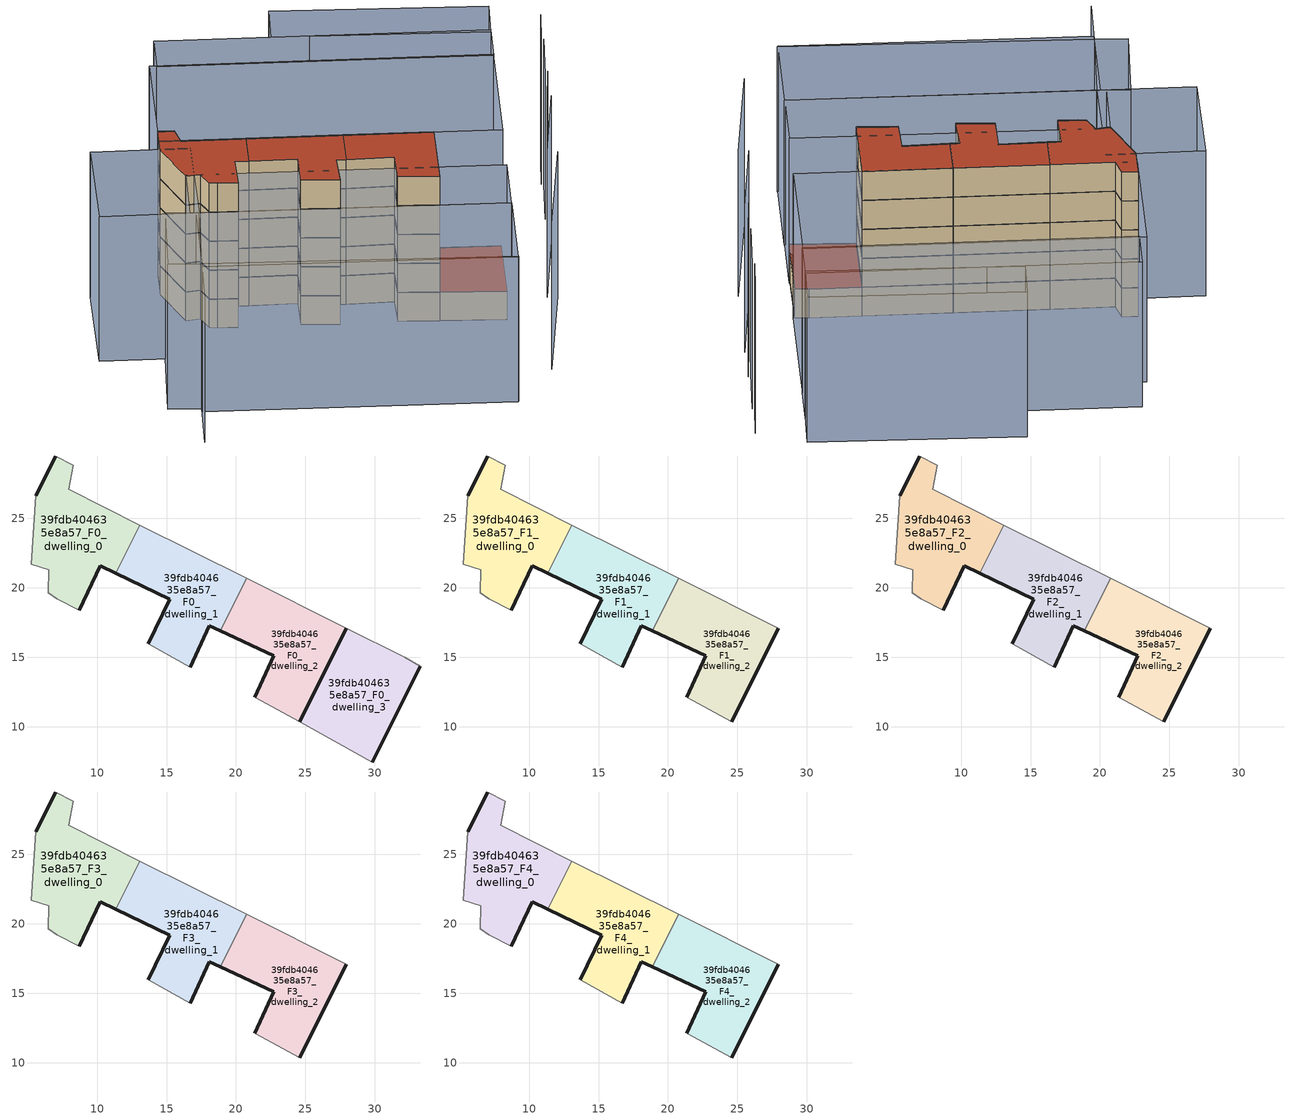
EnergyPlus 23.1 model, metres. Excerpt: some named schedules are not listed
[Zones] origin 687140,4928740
39fdb404635e8a57_F0_dwelling_0
 floor ground (EU_floor_Construction): 11.34,21.06 13.07,24.52 7.94,27.09 8.29,28.83 7.01,29.5 5.57,26.63 5.25,21.68 6.51,21.29 6.48,19.64 7.08,19.22 8.7,18.39 10.23,21.59 z0
 wall outside (EU_wall_Construction): 5.57,26.63 7.01,29.5 / 11.34,21.06 10.23,21.59 8.7,18.39 z0:3
 wall adiabatic (EU_wall_Construction): 7.01,29.5 8.29,28.83 7.94,27.09 13.07,24.52 / 8.7,18.39 7.08,19.22 6.48,19.64 6.51,21.29 5.25,21.68 5.57,26.63 z0:3
 wall to 39fdb404635e8a57_F0_dwelling_1 (EU_wall_Construction): 13.07,24.52 11.34,21.06 z0:3
39fdb404635e8a57_F0_dwelling_1
 floor ground (EU_floor_Construction): 18.89,16.9 20.77,20.68 13.07,24.52 11.34,21.06 15.23,19.18 13.69,15.98 16.7,14.26 18.08,17.27 z0
 wall outside (EU_wall_Construction): 13.69,15.98 15.23,19.18 11.34,21.06 / 18.89,16.9 18.08,17.27 16.7,14.26 z0:3
 wall adiabatic (EU_wall_Construction): 13.07,24.52 20.77,20.68 / 16.7,14.26 13.69,15.98 z0:3
 wall to 39fdb404635e8a57_F0_dwelling_2 (EU_wall_Construction): 20.77,20.68 18.89,16.9 z0:3
39fdb404635e8a57_F0_dwelling_2
 floor ground (EU_floor_Construction): 24.58,10.34 27.95,17.09 20.77,20.68 18.89,16.9 22.73,15.12 21.34,12.12 z0
 wall outside (EU_wall_Construction): 21.34,12.12 22.73,15.12 18.89,16.9 / 27.95,17.09 24.58,10.34 z0:3
 wall adiabatic (EU_wall_Construction): 20.77,20.68 27.95,17.09 / 24.58,10.34 21.34,12.12 z0:3
39fdb404635e8a57_F0_dwelling_3
 floor ground (EU_floor_Construction): 29.82,7.45 33.27,14.34 32.15,14.99 27.95,17.09 24.58,10.34 z0
 wall outside (EU_wall_Construction): 33.27,14.34 29.82,7.45 / 24.58,10.34 27.95,17.09 z0:3
 wall adiabatic (EU_wall_Construction): 29.82,7.45 24.58,10.34 / 27.95,17.09 32.15,14.99 33.27,14.34 z0:3
 roof outside (EU_roof_Construction): 32.15,14.99 33.27,14.34 29.82,7.45 24.58,10.34 27.95,17.09 z3
39fdb404635e8a57_F1_dwelling_0
 floor to 39fdb404635e8a57_F0_dwelling_0 (EU_floor_Construction): 11.34,21.06 13.07,24.52 7.94,27.09 8.29,28.83 7.01,29.5 5.57,26.63 5.25,21.68 6.51,21.29 6.48,19.64 7.08,19.22 8.7,18.39 10.23,21.59 z3
 wall outside (EU_wall_Construction): 5.57,26.63 7.01,29.5 / 11.34,21.06 10.23,21.59 8.7,18.39 z3:6
 wall adiabatic (EU_wall_Construction): 7.01,29.5 8.29,28.83 7.94,27.09 13.07,24.52 / 8.7,18.39 7.08,19.22 6.48,19.64 6.51,21.29 5.25,21.68 5.57,26.63 z3:6
 wall to 39fdb404635e8a57_F1_dwelling_1 (EU_wall_Construction): 13.07,24.52 11.34,21.06 z3:6
39fdb404635e8a57_F1_dwelling_1
 floor to 39fdb404635e8a57_F0_dwelling_1 (EU_floor_Construction): 18.88,16.9 20.77,20.68 13.07,24.52 11.34,21.06 15.23,19.18 13.69,15.98 16.7,14.26 18.08,17.27 z3
 wall outside (EU_wall_Construction): 13.69,15.98 15.23,19.18 11.34,21.06 / 18.89,16.9 18.08,17.27 16.7,14.26 z3:6
 wall adiabatic (EU_wall_Construction): 13.07,24.52 20.77,20.68 / 16.7,14.26 13.69,15.98 z3:6
 wall to 39fdb404635e8a57_F1_dwelling_2 (EU_wall_Construction): 20.77,20.68 18.89,16.9 z3:6
39fdb404635e8a57_F1_dwelling_2
 floor to 39fdb404635e8a57_F0_dwelling_2 (EU_floor_Construction): 24.58,10.34 27.95,17.09 20.77,20.68 18.88,16.9 22.73,15.12 21.34,12.12 z3
 wall outside (EU_wall_Construction): 27.95,17.09 24.58,10.34 / 21.34,12.12 22.73,15.12 18.89,16.9 z3:6
 wall adiabatic (EU_wall_Construction): 20.77,20.68 27.95,17.09 / 24.58,10.34 21.34,12.12 z3:6
39fdb404635e8a57_F2_dwelling_0
 floor to 39fdb404635e8a57_F1_dwelling_0 (EU_floor_Construction): 11.34,21.06 13.07,24.52 7.94,27.09 8.29,28.83 7.01,29.5 5.57,26.63 5.25,21.68 6.51,21.29 6.48,19.64 7.08,19.22 8.7,18.39 10.23,21.59 z6
 wall outside (EU_wall_Construction): 5.57,26.63 7.01,29.5 / 11.34,21.06 10.23,21.59 8.7,18.39 z6:9
 wall adiabatic (EU_wall_Construction): 7.01,29.5 8.29,28.83 7.94,27.09 13.07,24.52 / 8.7,18.39 7.08,19.22 6.48,19.64 6.51,21.29 5.25,21.68 5.57,26.63 z6:9
 wall to 39fdb404635e8a57_F2_dwelling_1 (EU_wall_Construction): 13.07,24.52 11.34,21.06 z6:9
39fdb404635e8a57_F2_dwelling_1
 floor to 39fdb404635e8a57_F1_dwelling_1 (EU_floor_Construction): 18.88,16.9 20.77,20.68 13.07,24.52 11.34,21.06 15.23,19.18 13.69,15.98 16.7,14.26 18.08,17.27 z6
 wall outside (EU_wall_Construction): 13.69,15.98 15.23,19.18 11.34,21.06 / 18.89,16.9 18.08,17.27 16.7,14.26 z6:9
 wall adiabatic (EU_wall_Construction): 13.07,24.52 20.77,20.68 / 16.7,14.26 13.69,15.98 z6:9
 wall to 39fdb404635e8a57_F2_dwelling_2 (EU_wall_Construction): 20.77,20.68 18.89,16.9 z6:9
39fdb404635e8a57_F2_dwelling_2
 floor to 39fdb404635e8a57_F1_dwelling_2 (EU_floor_Construction): 24.58,10.34 27.95,17.09 20.77,20.68 18.88,16.9 22.73,15.12 21.34,12.12 z6
 wall outside (EU_wall_Construction): 27.95,17.09 24.58,10.34 / 21.34,12.12 22.73,15.12 18.89,16.9 z6:9
 wall adiabatic (EU_wall_Construction): 20.77,20.68 27.95,17.09 / 24.58,10.34 21.34,12.12 z6:9
39fdb404635e8a57_F3_dwelling_0
 floor to 39fdb404635e8a57_F2_dwelling_0 (EU_floor_Construction): 11.34,21.06 13.07,24.52 7.94,27.09 8.29,28.83 7.01,29.5 5.57,26.63 5.25,21.68 6.51,21.29 6.48,19.64 7.08,19.22 8.7,18.39 10.23,21.59 z9
 wall outside (EU_wall_Construction): 5.57,26.63 7.01,29.5 / 11.34,21.06 10.23,21.59 8.7,18.39 z9:12
 wall adiabatic (EU_wall_Construction): 7.01,29.5 8.29,28.83 7.94,27.09 13.07,24.52 / 8.7,18.39 7.08,19.22 6.48,19.64 6.51,21.29 5.25,21.68 5.57,26.63 z9:12
 wall to 39fdb404635e8a57_F3_dwelling_1 (EU_wall_Construction): 13.07,24.52 11.34,21.06 z9:12
39fdb404635e8a57_F3_dwelling_1
 floor to 39fdb404635e8a57_F2_dwelling_1 (EU_floor_Construction): 18.88,16.9 20.77,20.68 13.07,24.52 11.34,21.06 15.23,19.18 13.69,15.98 16.7,14.26 18.08,17.27 z9
 wall outside (EU_wall_Construction): 13.69,15.98 15.23,19.18 11.34,21.06 / 18.89,16.9 18.08,17.27 16.7,14.26 z9:12
 wall adiabatic (EU_wall_Construction): 13.07,24.52 20.77,20.68 / 16.7,14.26 13.69,15.98 z9:12
 wall to 39fdb404635e8a57_F3_dwelling_2 (EU_wall_Construction): 20.77,20.68 18.89,16.9 z9:12
39fdb404635e8a57_F3_dwelling_2
 floor to 39fdb404635e8a57_F2_dwelling_2 (EU_floor_Construction): 24.58,10.34 27.95,17.09 20.77,20.68 18.88,16.9 22.73,15.12 21.34,12.12 z9
 wall outside (EU_wall_Construction): 27.95,17.09 24.58,10.34 / 21.34,12.12 22.73,15.12 18.89,16.9 z9:12
 wall adiabatic (EU_wall_Construction): 20.77,20.68 27.95,17.09 / 24.58,10.34 21.34,12.12 z9:12
39fdb404635e8a57_F4_dwelling_0
 floor to 39fdb404635e8a57_F3_dwelling_0 (EU_floor_Construction): 11.34,21.06 13.07,24.52 7.94,27.09 8.29,28.83 7.01,29.5 5.57,26.63 5.25,21.68 6.51,21.29 6.48,19.64 7.08,19.22 8.7,18.39 10.23,21.59 z12
 wall outside (EU_wall_Construction): 5.57,26.63 7.01,29.5 / 11.34,21.06 10.23,21.59 8.7,18.39 z12:15
 wall adiabatic (EU_wall_Construction): 7.01,29.5 8.29,28.83 7.94,27.09 13.07,24.52 / 8.7,18.39 7.08,19.22 6.48,19.64 6.51,21.29 5.25,21.68 5.57,26.63 z12:15
 wall to 39fdb404635e8a57_F4_dwelling_1 (EU_wall_Construction): 13.07,24.52 11.34,21.06 z12:15
 roof outside (EU_roof_Construction): 8.29,28.83 7.94,27.09 13.07,24.52 11.34,21.06 10.23,21.59 8.7,18.39 7.08,19.22 6.48,19.64 6.51,21.29 5.25,21.68 5.57,26.63 7.01,29.5 z15
39fdb404635e8a57_F4_dwelling_1
 floor to 39fdb404635e8a57_F3_dwelling_1 (EU_floor_Construction): 18.88,16.9 20.77,20.68 13.07,24.52 11.34,21.06 15.23,19.18 13.69,15.98 16.7,14.26 18.08,17.27 z12
 wall outside (EU_wall_Construction): 13.69,15.98 15.23,19.18 11.34,21.06 / 18.89,16.9 18.08,17.27 16.7,14.26 z12:15
 wall adiabatic (EU_wall_Construction): 13.07,24.52 20.77,20.68 / 16.7,14.26 13.69,15.98 z12:15
 wall to 39fdb404635e8a57_F4_dwelling_2 (EU_wall_Construction): 20.77,20.68 18.89,16.9 z12:15
 roof outside (EU_roof_Construction): 20.77,20.68 18.89,16.9 18.08,17.27 16.7,14.26 13.69,15.98 15.23,19.18 11.34,21.06 13.07,24.52 z15
39fdb404635e8a57_F4_dwelling_2
 floor to 39fdb404635e8a57_F3_dwelling_2 (EU_floor_Construction): 24.58,10.34 27.95,17.09 20.77,20.68 18.88,16.9 22.73,15.12 21.34,12.12 z12
 wall outside (EU_wall_Construction): 27.95,17.09 24.58,10.34 / 21.34,12.12 22.73,15.12 18.89,16.9 z12:15
 wall adiabatic (EU_wall_Construction): 20.77,20.68 27.95,17.09 / 24.58,10.34 21.34,12.12 z12:15
 roof outside (EU_roof_Construction): 27.95,17.09 24.58,10.34 21.34,12.12 22.73,15.12 18.89,16.9 20.77,20.68 z15
shading: 28.95,-1.69 35.65,8.63 / -3.65,3.27 -1.02,8.23 / 34.81,9.01 39.95,17.01 / 39.29,16.56 41.77,20.71 / 41.33,20.39 44.2,25.56 / 44.02,25.64 46.07,29.25 / 3.14,15.78 -1.02,8.23 / -1.02,8.23 -3.64,9.68 / -3.64,9.68 0.52,17.23 / 0.52,17.23 3.14,15.78 / -1.02,8.23 23.73,-4.89 / 2.89,15.91 27.77,3.25 / 27.77,3.25 23.63,-4.89 / 23.63,-4.89 -1.25,7.78 / -1.25,7.78 2.89,15.91 / 27.71,3.24 2.43,16.15 / 2.43,16.15 5.36,21.88 / 5.36,21.88 30.64,8.98 / 30.64,8.98 27.71,3.24 / 33.38,14.29 6.21,27.96 / 6.21,27.96 11.93,39.32 / 11.93,39.32 39.09,25.65 / 39.09,25.65 33.38,14.29 / -4.76,19.7 0.08,29.47 / 0.08,29.47 7.99,25.55 / 7.99,25.55 3.14,15.78 / 3.14,15.78 -4.76,19.7 / 39.03,25.46 12.44,38.88 / 12.44,38.88 14.39,42.74 / 14.39,42.74 40.98,29.32 / 40.98,29.32 39.03,25.46 / 25.71,41.98 42.88,32.88 / 42.88,32.88 40.84,29.03 / 40.84,29.03 23.67,38.13 / 23.67,38.13 25.71,41.98 z0:15
[Building]
EU S2 Campaign: North Axis=0; Terrain=City; Solar Distribution=FullExterior
[Site:Location]
Bologna: Latitude=44.5; Longitude=11.25; Time Zone=1; Elevation=37
[SizingPeriod:WeatherFileDays]
AnnualSizingPeriod: Begin Month=1; Begin Day of Month=1; End Month=12; End Day of Month=31; Day of Week for Start Day=Monday; Use Weather File Daylight Saving Period=No; Use Weather File Rain and Snow Indicators=No
[MATERIAL]
EU_InternalMass_Material: Roughness=MediumRough; Thickness=0.1; Conductivity=1; Density=1800; Specific Heat=900; Thermal Absorptance=0.9; Solar Absorptance=0.7; Visible Absorptance=0.7
[MATERIAL:NOMASS] Roughness=MediumRough; Thermal Absorptance=0.9; Solar Absorptance=0.7; Visible Absorptance=0.7
Name | Thermal Resistance
EU_wall_NoMass | 0.905828
EU_roof_NoMass | 0.37593
EU_floor_NoMass | 0.67114
[CONSTRUCTION]
EU_wall_Construction: EU_wall_NoMass
EU_roof_Construction: EU_roof_NoMass
EU_floor_Construction: EU_floor_NoMass
EU_InternalMass_Construction: EU_InternalMass_Material
[ZONE] Type=1; Multiplier=1; Ceiling Height=autocalculate; Floor Area=autocalculate; Part of Total Floor Area=Yes
Name | Volume
39fdb404635e8a57_F0_dwelling_0; 39fdb404635e8a57_F1_dwelling_0; 39fdb404635e8a57_F2_dwelling_0; 39fdb404635e8a57_F3_dwelling_0; 39fdb404635e8a57_F4_dwelling_0; 39fdb404635e8a57_F0_dwelling_2 | 137.402
39fdb404635e8a57_F0_dwelling_1; 39fdb404635e8a57_F1_dwelling_1; 39fdb404635e8a57_F2_dwelling_1; 39fdb404635e8a57_F3_dwelling_1; 39fdb404635e8a57_F4_dwelling_1 | 137.407
39fdb404635e8a57_F1_dwelling_2; 39fdb404635e8a57_F2_dwelling_2; 39fdb404635e8a57_F3_dwelling_2; 39fdb404635e8a57_F4_dwelling_2 | 137.403
39fdb404635e8a57_F0_dwelling_3 | 137.4
[INTERNALMASS] Construction=EU_InternalMass_Construction
Name | Zone or ZoneList | Surface Area
39fdb404635e8a57_F0_dwelling_0_EU_InternalMass | 39fdb404635e8a57_F0_dwelling_0 | 45.8006
39fdb404635e8a57_F0_dwelling_1_EU_InternalMass | 39fdb404635e8a57_F0_dwelling_1 | 45.8022
39fdb404635e8a57_F0_dwelling_2_EU_InternalMass | 39fdb404635e8a57_F0_dwelling_2 | 45.8009
39fdb404635e8a57_F0_dwelling_3_EU_InternalMass | 39fdb404635e8a57_F0_dwelling_3 | 45.7999
39fdb404635e8a57_F1_dwelling_0_EU_InternalMass | 39fdb404635e8a57_F1_dwelling_0 | 61.0675
39fdb404635e8a57_F1_dwelling_1_EU_InternalMass | 39fdb404635e8a57_F1_dwelling_1 | 59.9513
39fdb404635e8a57_F1_dwelling_2_EU_InternalMass | 39fdb404635e8a57_F1_dwelling_2 | 62.1898
39fdb404635e8a57_F2_dwelling_0_EU_InternalMass | 39fdb404635e8a57_F2_dwelling_0 | 61.0675
39fdb404635e8a57_F2_dwelling_1_EU_InternalMass | 39fdb404635e8a57_F2_dwelling_1 | 59.9513
39fdb404635e8a57_F2_dwelling_2_EU_InternalMass | 39fdb404635e8a57_F2_dwelling_2 | 62.1898
39fdb404635e8a57_F3_dwelling_0_EU_InternalMass | 39fdb404635e8a57_F3_dwelling_0 | 61.0675
39fdb404635e8a57_F3_dwelling_1_EU_InternalMass | 39fdb404635e8a57_F3_dwelling_1 | 59.9513
39fdb404635e8a57_F3_dwelling_2_EU_InternalMass | 39fdb404635e8a57_F3_dwelling_2 | 62.1898
39fdb404635e8a57_F4_dwelling_0_EU_InternalMass | 39fdb404635e8a57_F4_dwelling_0 | 61.0675
39fdb404635e8a57_F4_dwelling_1_EU_InternalMass | 39fdb404635e8a57_F4_dwelling_1 | 59.9513
39fdb404635e8a57_F4_dwelling_2_EU_InternalMass | 39fdb404635e8a57_F4_dwelling_2 | 62.1898
[OTHEREQUIPMENT] Fuel Type=Electricity; Design Level Calculation Method=Watts/Area; Power per Zone Floor Area=1; Fraction Latent=0; Fraction Radiant=0; Fraction Lost=0; Carbon Dioxide Generation Rate=0; EndUse Subcategory=EU_Step8_InternalGains
Name | Zone or ZoneList or Space or SpaceList | Schedule
EU_Step8_InternalGain_39fdb404635e8a57_F0_dwelling_0_f000 | 39fdb404635e8a57_F0_dwelling_0 | EU_Step8_GainSchedule_39fdb404635e8a57_F0_dwelling_0_f000
EU_Step8_InternalGain_39fdb404635e8a57_F0_dwelling_1_f000 | 39fdb404635e8a57_F0_dwelling_1 | EU_Step8_GainSchedule_39fdb404635e8a57_F0_dwelling_1_f000
EU_Step8_InternalGain_39fdb404635e8a57_F0_dwelling_2_f000 | 39fdb404635e8a57_F0_dwelling_2 | EU_Step8_GainSchedule_39fdb404635e8a57_F0_dwelling_2_f000
EU_Step8_InternalGain_39fdb404635e8a57_F0_dwelling_3_f000 | 39fdb404635e8a57_F0_dwelling_3 | EU_Step8_GainSchedule_39fdb404635e8a57_F0_dwelling_3_f000
EU_Step8_InternalGain_39fdb404635e8a57_F1_dwelling_0_f000 | 39fdb404635e8a57_F1_dwelling_0 | EU_Step8_GainSchedule_39fdb404635e8a57_F1_dwelling_0_f000
EU_Step8_InternalGain_39fdb404635e8a57_F1_dwelling_1_f000 | 39fdb404635e8a57_F1_dwelling_1 | EU_Step8_GainSchedule_39fdb404635e8a57_F1_dwelling_1_f000
EU_Step8_InternalGain_39fdb404635e8a57_F1_dwelling_2_f000 | 39fdb404635e8a57_F1_dwelling_2 | EU_Step8_GainSchedule_39fdb404635e8a57_F1_dwelling_2_f000
EU_Step8_InternalGain_39fdb404635e8a57_F2_dwelling_0_f000 | 39fdb404635e8a57_F2_dwelling_0 | EU_Step8_GainSchedule_39fdb404635e8a57_F2_dwelling_0_f000
EU_Step8_InternalGain_39fdb404635e8a57_F2_dwelling_1_f000 | 39fdb404635e8a57_F2_dwelling_1 | EU_Step8_GainSchedule_39fdb404635e8a57_F2_dwelling_1_f000
EU_Step8_InternalGain_39fdb404635e8a57_F2_dwelling_2_f000 | 39fdb404635e8a57_F2_dwelling_2 | EU_Step8_GainSchedule_39fdb404635e8a57_F2_dwelling_2_f000
EU_Step8_InternalGain_39fdb404635e8a57_F3_dwelling_0_f000 | 39fdb404635e8a57_F3_dwelling_0 | EU_Step8_GainSchedule_39fdb404635e8a57_F3_dwelling_0_f000
EU_Step8_InternalGain_39fdb404635e8a57_F3_dwelling_1_f000 | 39fdb404635e8a57_F3_dwelling_1 | EU_Step8_GainSchedule_39fdb404635e8a57_F3_dwelling_1_f000
EU_Step8_InternalGain_39fdb404635e8a57_F3_dwelling_2_f000 | 39fdb404635e8a57_F3_dwelling_2 | EU_Step8_GainSchedule_39fdb404635e8a57_F3_dwelling_2_f000
EU_Step8_InternalGain_39fdb404635e8a57_F4_dwelling_0_f000 | 39fdb404635e8a57_F4_dwelling_0 | EU_Step8_GainSchedule_39fdb404635e8a57_F4_dwelling_0_f000
EU_Step8_InternalGain_39fdb404635e8a57_F4_dwelling_1_f000 | 39fdb404635e8a57_F4_dwelling_1 | EU_Step8_GainSchedule_39fdb404635e8a57_F4_dwelling_1_f000
EU_Step8_InternalGain_39fdb404635e8a57_F4_dwelling_2_f000 | 39fdb404635e8a57_F4_dwelling_2 | EU_Step8_GainSchedule_39fdb404635e8a57_F4_dwelling_2_f000
[ZONEVENTILATION:DESIGNFLOWRATE] Schedule=EU_AlwaysOn; Design Flow Rate Calculation Method=AirChanges/Hour; Air Changes per Hour=0.73129; Ventilation Type=Natural; Fan Pressure Rise=0; Fan Total Efficiency=1; Constant Term Coefficient=1; Temperature Term Coefficient=0; Velocity Term Coefficient=0; Velocity Squared Term Coefficient=0; Minimum Indoor Temperature=-100; Maximum Indoor Temperature=100; Delta Temperature=-100; Minimum Outdoor Temperature=-100; Maximum Outdoor Temperature=100; Maximum Wind Speed=40
Name | Zone or ZoneList or Space or SpaceList
EU_ConstantAir_39fdb404635e8a57_F0_dwelling_0 | 39fdb404635e8a57_F0_dwelling_0
EU_ConstantAir_39fdb404635e8a57_F0_dwelling_1 | 39fdb404635e8a57_F0_dwelling_1
EU_ConstantAir_39fdb404635e8a57_F0_dwelling_2 | 39fdb404635e8a57_F0_dwelling_2
EU_ConstantAir_39fdb404635e8a57_F0_dwelling_3 | 39fdb404635e8a57_F0_dwelling_3
EU_ConstantAir_39fdb404635e8a57_F1_dwelling_0 | 39fdb404635e8a57_F1_dwelling_0
EU_ConstantAir_39fdb404635e8a57_F1_dwelling_1 | 39fdb404635e8a57_F1_dwelling_1
EU_ConstantAir_39fdb404635e8a57_F1_dwelling_2 | 39fdb404635e8a57_F1_dwelling_2
EU_ConstantAir_39fdb404635e8a57_F2_dwelling_0 | 39fdb404635e8a57_F2_dwelling_0
EU_ConstantAir_39fdb404635e8a57_F2_dwelling_1 | 39fdb404635e8a57_F2_dwelling_1
EU_ConstantAir_39fdb404635e8a57_F2_dwelling_2 | 39fdb404635e8a57_F2_dwelling_2
EU_ConstantAir_39fdb404635e8a57_F3_dwelling_0 | 39fdb404635e8a57_F3_dwelling_0
EU_ConstantAir_39fdb404635e8a57_F3_dwelling_1 | 39fdb404635e8a57_F3_dwelling_1
EU_ConstantAir_39fdb404635e8a57_F3_dwelling_2 | 39fdb404635e8a57_F3_dwelling_2
EU_ConstantAir_39fdb404635e8a57_F4_dwelling_0 | 39fdb404635e8a57_F4_dwelling_0
EU_ConstantAir_39fdb404635e8a57_F4_dwelling_1 | 39fdb404635e8a57_F4_dwelling_1
EU_ConstantAir_39fdb404635e8a57_F4_dwelling_2 | 39fdb404635e8a57_F4_dwelling_2
[HVACTEMPLATE:THERMOSTAT] Constant Heating Setpoint=20; Constant Cooling Setpoint=50
EU_HeatOnly_39fdb404635e8a57_F0_dwelling_0; EU_HeatOnly_39fdb404635e8a57_F0_dwelling_1; EU_HeatOnly_39fdb404635e8a57_F0_dwelling_2; EU_HeatOnly_39fdb404635e8a57_F0_dwelling_3; EU_HeatOnly_39fdb404635e8a57_F1_dwelling_0; EU_HeatOnly_39fdb404635e8a57_F1_dwelling_1; EU_HeatOnly_39fdb404635e8a57_F1_dwelling_2; EU_HeatOnly_39fdb404635e8a57_F2_dwelling_0; EU_HeatOnly_39fdb404635e8a57_F2_dwelling_1; EU_HeatOnly_39fdb404635e8a57_F2_dwelling_2; EU_HeatOnly_39fdb404635e8a57_F3_dwelling_0; EU_HeatOnly_39fdb404635e8a57_F3_dwelling_1; EU_HeatOnly_39fdb404635e8a57_F3_dwelling_2; EU_HeatOnly_39fdb404635e8a57_F4_dwelling_0; EU_HeatOnly_39fdb404635e8a57_F4_dwelling_1; EU_HeatOnly_39fdb404635e8a57_F4_dwelling_2
